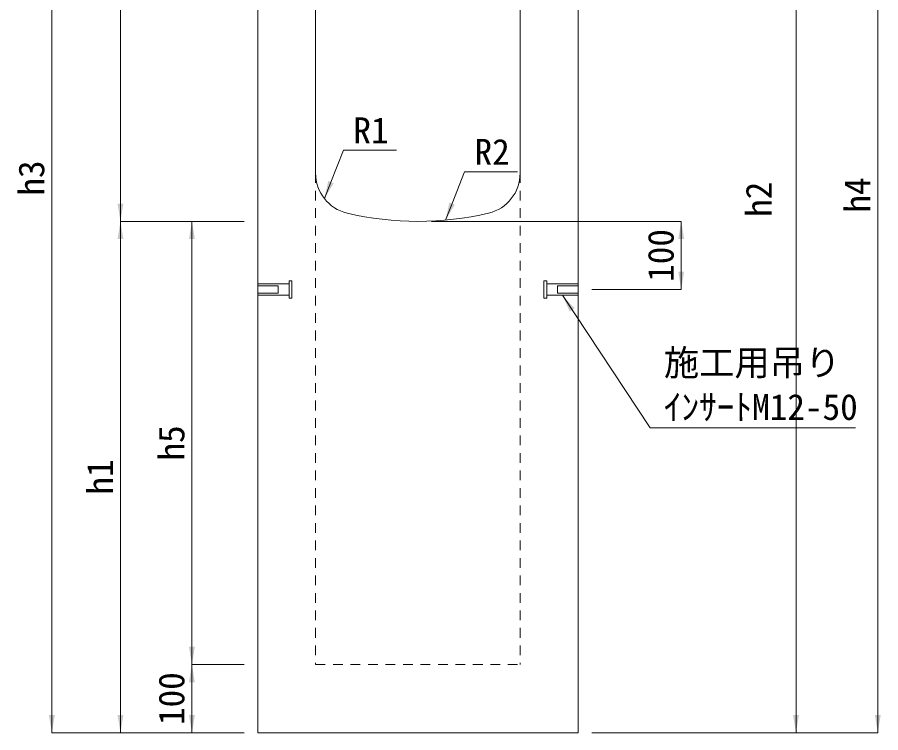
# Model space of a CAD drawing. Units: millimetres at full size. Extents: x 5964 to 125098, y -10801 to 28073.
# Drawn here: x 56700 to 57967, y 645 to 1695 of the extents above; entities that cross this region are included whole.
import ezdxf
from ezdxf.enums import TextEntityAlignment as Align

# ---------------------------------------------------------------- set-up
doc = ezdxf.new("R2010")
doc.units = ezdxf.units.MM
doc.header["$LTSCALE"] = 19
doc.linetypes.add('DASHED', pattern=[7.5, 6, -1.5])
doc.linetypes.add('USER1', pattern=[1.35, 0.75, -0.6])
for name, color, linetype, lineweight in [('0_2', 7, 'Continuous', 20), ('インサート', 3, 'USER1', 9), ('寸法線', 7, 'Continuous', 9), ('本体', 2, 'Continuous', 9)]:
    doc.layers.add(name, color=color, linetype=linetype, lineweight=lineweight)
doc.styles.add('ＭＳ ゴシック', font='')
doc.styles.get('ＭＳ ゴシック').set_extended_font_data('MS Gothic')

# ---------------------------------------------------------------- blocks, each defined once
blk = doc.blocks.new('filled_arrow')
at = {"color": 0, "linetype": 'Continuous', "lineweight": -2}
blk.add_solid([(7.5, 1.25), (0, 0), (7.5, -1.25)], dxfattribs=at)

msp = doc.modelspace()

# ---------------------------------------------------------------- linework, layer by layer
at = {"layer": '0_2'}
msp.add_line((57073.12, 645.36), (57503.12, 645.36), dxfattribs=at)
at = {"layer": 'インサート', "linetype": 'DASHED'}
for p, q in [((57099.12, 1308.1), (57103.12, 1308.1)), ((57099.12, 1282.6), (57099.12, 1308.1)), ((57103.12, 1282.6), (57103.12, 1308.1)), ((57477.12, 1308.1), (57473.12, 1308.1)), ((57473.12, 1282.6), (57473.12, 1308.1)), ((57477.12, 1282.6), (57477.12, 1308.1)), ((57053.12, 1287.1), (57053.12, 1303.6)), ((57053.12, 1303.6), (57099.12, 1303.6)), ((57053.12, 1300.6), (57083.12, 1300.6)), ((57083.12, 1290.1), (57083.12, 1300.6)), ((57523.12, 1303.6), (57477.12, 1303.6)), ((57493.12, 1290.1), (57493.12, 1300.6)), ((57523.12, 1300.6), (57493.12, 1300.6)), ((57523.12, 1287.1), (57523.12, 1303.6)), ((57053.12, 1290.1), (57083.12, 1290.1)), ((57053.12, 1287.1), (57099.12, 1287.1)), ((57099.12, 1282.6), (57103.12, 1282.6)), ((57477.12, 1282.6), (57473.12, 1282.6)), ((57523.12, 1287.1), (57477.12, 1287.1)), ((57523.12, 1290.1), (57493.12, 1290.1))]:
    msp.add_line(p, q, dxfattribs=at)
at = {"layer": '寸法線'}
for p, q in [((56751.14, 645.36), (56751.14, 2272.35)), ((57962.8, 2222.33), (57962.8, 645.36)), ((56851.79, 2095.36), (56851.79, 1395.35)), ((57842.85, 2095.36), (57842.85, 645.36)), ((57033.12, 1395.35), (56851.79, 1395.35)), ((56851.79, 1395.35), (56851.79, 645.36)), ((57033.12, 1395.35), (56851.79, 1395.35)), ((56956.66, 745.36), (56956.66, 1395.35)), ((57033.12, 1395.35), (56956.66, 1395.35)), ((57308.12, 1395.35), (57674.43, 1395.35)), ((57674.43, 1395.35), (57674.43, 1295.35)), ((57543.12, 1295.35), (57674.43, 1295.35)), ((57033.12, 745.36), (56956.66, 745.36)), ((56956.66, 645.36), (56956.66, 745.36)), ((57033.12, 745.36), (56956.66, 745.36)), ((57033.12, 645.36), (56751.14, 645.36)), ((57033.12, 645.36), (56851.79, 645.36)), ((57033.12, 645.36), (56956.66, 645.36)), ((57543.12, 645.36), (57962.8, 645.36)), ((57612.94, 645.36), (57842.85, 645.36))]:
    msp.add_line(p, q, dxfattribs=at)
for points in [[(57151.05, 1428.67), (57160.6, 1452.85), (57179.04, 1499.55), (57256.59, 1499.55)], [(57328.78, 1397.19), (57338.33, 1421.38), (57356.77, 1468.07), (57434.32, 1468.07)], [(57500.12, 1287.1), (57628.96, 1092.63), (57930.18, 1092.63)]]:
    msp.add_lwpolyline(points, dxfattribs=at)
at = {"layer": '本体', "lineweight": 20}
for p, q in [((57053.12, 2095.36), (57053.12, 645.36)), ((57138.12, 1465.88), (57138.12, 2095.36)), ((57438.12, 1465.88), (57438.12, 2095.36)), ((57523.12, 645.36), (57523.12, 2095.36)), ((57053.12, 645.36), (57523.12, 645.36))]:
    msp.add_line(p, q, dxfattribs=at)
at = {"layer": '本体', "linetype": 'USER1'}
for p, q in [((57138.12, 1465.88), (57138.12, 745.36)), ((57438.12, 1465.88), (57438.12, 745.36)), ((57138.12, 745.36), (57438.12, 745.36))]:
    msp.add_line(p, q, dxfattribs=at)
at = {"layer": '本体', "lineweight": 20}
for centre, radius, start, end in [((57198.12, 1465.88), 60, 180, 256.65785), ((57378.11, 1465.88), 60, 283.34237, 0), ((57288.12, 1845.35), 450, 256.65777, 283.34225)]:
    msp.add_arc(centre, radius, start, end, dxfattribs=at)

# ---------------------------------------------------------------- block references
at = {"layer": '寸法線', "xscale": 3.47, "yscale": 3.47}
for p, rotation in [((57151.05, 1428.67), 68.5), ((56851.79, 1395.35), 90), ((57328.78, 1397.19), 68.5), ((56851.79, 1395.35), 270), ((56956.66, 1395.35), 270), ((57674.43, 1395.35), 270), ((57674.43, 1295.35), 90), ((57500.12, 1287.1), 303.5), ((56956.66, 745.36), 90), ((56956.66, 745.36), 270), ((56751.14, 645.36), 90), ((56851.79, 645.36), 90), ((56956.66, 645.36), 90), ((57842.85, 645.36), 90), ((57962.8, 645.36), 90)]:
    msp.add_blockref('filled_arrow', p, dxfattribs=dict(at, rotation=rotation))

# ---------------------------------------------------------------- texts
at = {"layer": '0_2', "style": 'ＭＳ ゴシック'}
for s, p in [('R1', (57219.32, 1528.79)), ('R2', (57397.06, 1497.31))]:
    msp.add_text(s, height=37.98, dxfattribs=at).set_placement(p, align=Align.MIDDLE_CENTER)
at = {"layer": '寸法線', "style": 'ＭＳ ゴシック'}
for s, p in [('h3', (56721.14, 1458.86)), ('h4', (57932.8, 1433.84)), ('h2', (57788.05, 1427.67)), ('100', (57644.43, 1345.35)), ('h5', (56926.66, 1070.35)), ('h1', (56821.79, 1020.35)), ('100', (56926.66, 695.36))]:
    msp.add_text(s, height=37.98, rotation=90, dxfattribs=at).set_placement(p, align=Align.MIDDLE_CENTER)
for s, p in [('施工用吊り', (57648.96, 1157.73)), ('ｲﾝｻｰﾄM12-50', (57648.96, 1092.73))]:
    msp.add_text(s, height=37.98, dxfattribs=at).set_placement(p, align=Align.BOTTOM_LEFT)

doc.saveas('drawing.dxf')
